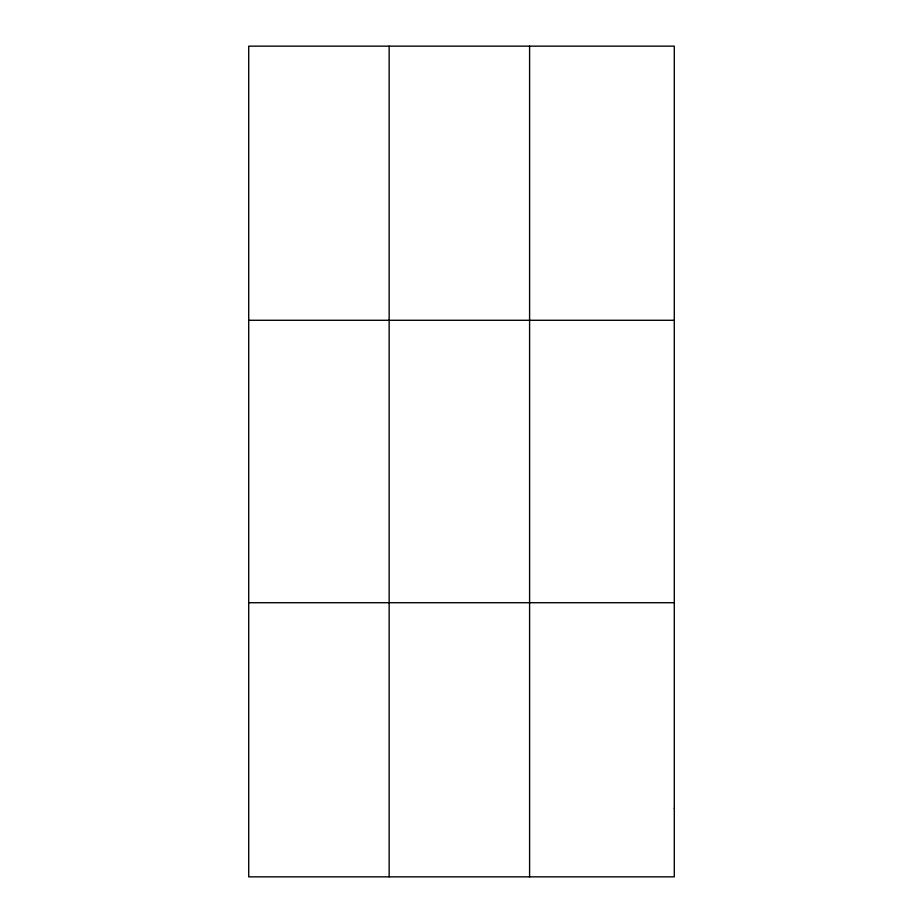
<?xml version="1.0" encoding="UTF-8"?>
<svg xmlns="http://www.w3.org/2000/svg" width="923" height="923" viewBox="0 0 923 923"><rect width="100%" height="100%" fill="white"/><g stroke="black" fill="none" stroke-linecap="round" stroke-linejoin="round"><path stroke-width="1.38" d="M389.148 46.15L389.148 876.85M529.594 46.15L529.594 876.85M248.714 320.281L674.286 320.281M248.714 602.719L674.286 602.719M674.286 808.317L674.286 876.85L248.714 876.85L248.714 46.15L674.286 46.15L674.286 808.317"/></g></svg>
